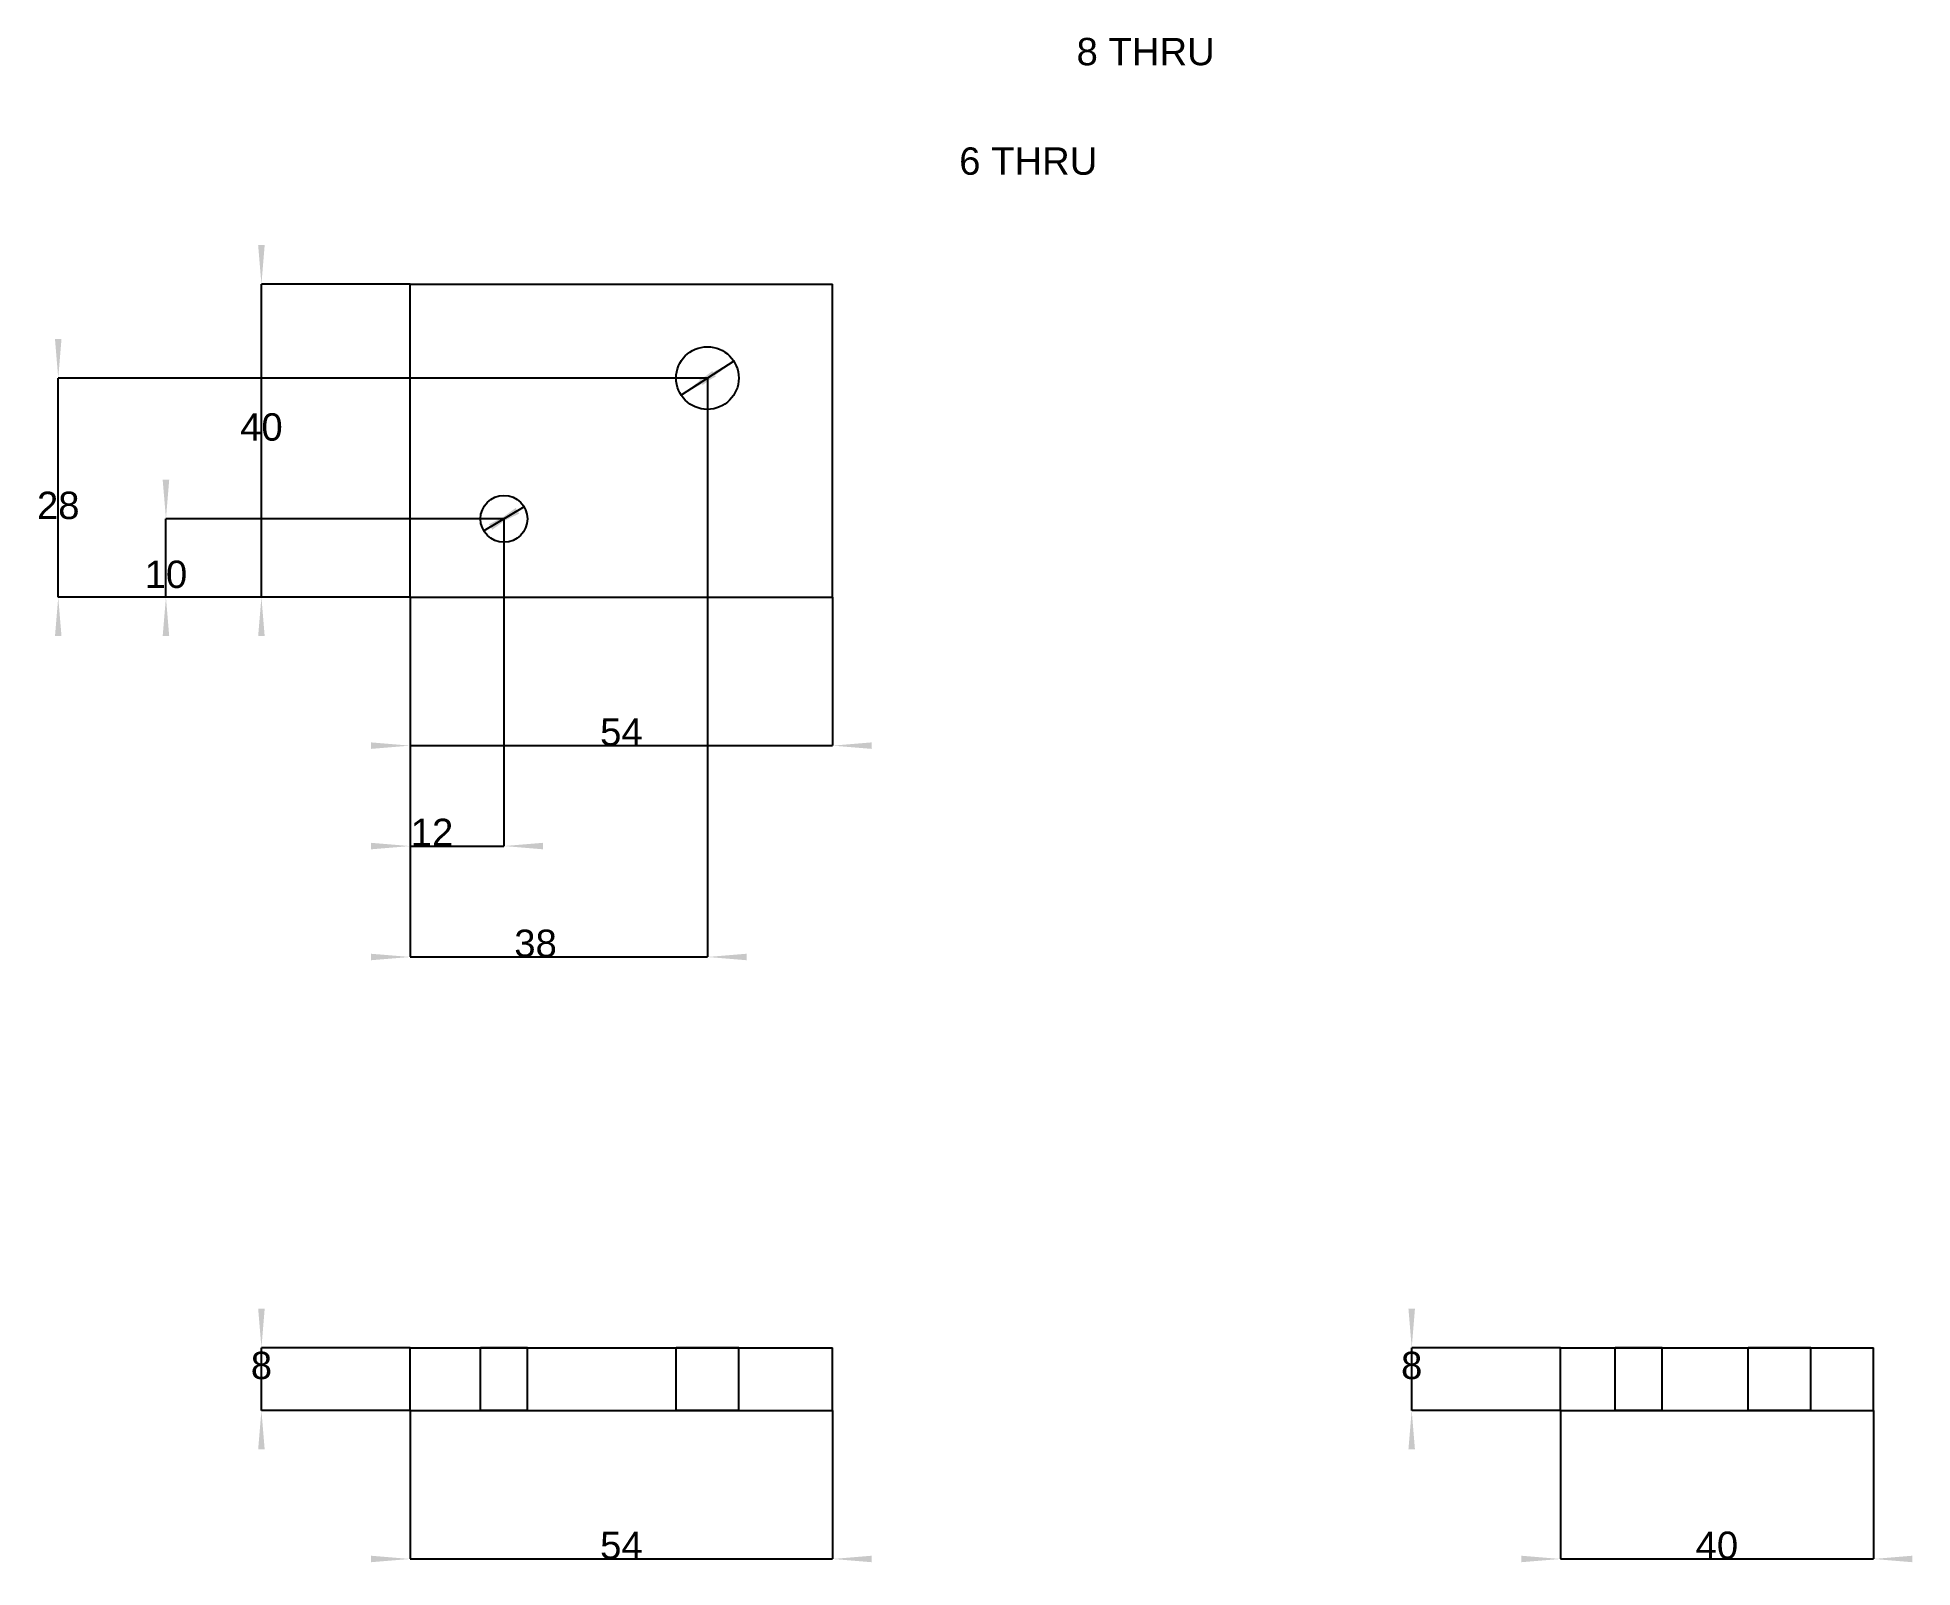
# Model space of a CAD drawing. Header units: millimetres. Extents: x 105 to 345, y 61 to 257.
import ezdxf
from ezdxf.enums import TextEntityAlignment as Align

# ---------------------------------------------------------------- set-up
doc = ezdxf.new("R2010")
doc.units = ezdxf.units.MM
doc.layers.get('0').update_dxf_attribs({"linetype": 'CONTINUOUS'})
for name, color, linetype in [('D', 7, 'CONTINUOUS'), ('D001', 7, 'CONTINUOUS'), ('D002', 7, 'CONTINUOUS'), ('D003', 7, 'CONTINUOUS'), ('D004', 7, 'CONTINUOUS'), ('D005', 7, 'CONTINUOUS'), ('D006', 7, 'CONTINUOUS'), ('D007', 7, 'CONTINUOUS'), ('D008', 7, 'CONTINUOUS'), ('D009', 7, 'CONTINUOUS'), ('D010', 7, 'CONTINUOUS'), ('D011', 7, 'CONTINUOUS'), ('Front', 7, 'CONTINUOUS'), ('Right', 7, 'CONTINUOUS'), ('Top', 7, 'CONTINUOUS')]:
    doc.layers.add(name, color=color, linetype=linetype)
doc.styles.get("Standard").update_dxf_attribs({"font": 'arial.ttf'})
doc.dimstyles.get("Standard").update_dxf_attribs({"dimscale": 0, "dimtxt": 2.5, "dimasz": 2.5, "dimexe": 1.25, "dimexo": 0.625, "dimtad": 1, "dimtxsty": 'STANDARD', "dimcen": 2.5, "dimazin": 3, "dimtfac": 1, "dimtmove": 0, "dimatfit": 3})

# ---------------------------------------------------------------- blocks, each defined once
blk = doc.blocks.new('*D')
at = {"color": 0}
for points in [[(148, 61.5833), (148, 62.4167), (153, 62)], [(212, 61.5833), (212, 62.4167), (207, 62)]]:
    blk.add_solid(points, dxfattribs=at)
at = {"layer": 'D'}
for p, q in [((153, 81), (153, 62)), ((207, 81), (207, 62)), ((153, 62), (207, 62))]:
    blk.add_line(p, q, dxfattribs=at)
blk.add_text('54', height=3.5, dxfattribs=at).set_placement((180, 62), align=Align.CENTER)
blk = doc.blocks.new('*D001')
at = {"color": 0}
for points in [[(133.583, 94), (134.417, 94), (134, 89)], [(133.583, 76), (134.417, 76), (134, 81)]]:
    blk.add_solid(points, dxfattribs=at)
at = {"layer": 'D001'}
for p, q in [((153, 89), (134, 89)), ((134, 81), (134, 89)), ((153, 81), (134, 81))]:
    blk.add_line(p, q, dxfattribs=at)
blk.add_text('8', height=3.5, dxfattribs=at).set_placement((134, 85), align=Align.CENTER)
blk = doc.blocks.new('*D002')
at = {"color": 0}
for points in [[(148, 165.583), (148, 166.417), (153, 166)], [(212, 165.583), (212, 166.417), (207, 166)]]:
    blk.add_solid(points, dxfattribs=at)
at = {"layer": 'D002'}
for p, q in [((153, 185), (153, 166)), ((207, 185), (207, 166)), ((153, 166), (207, 166))]:
    blk.add_line(p, q, dxfattribs=at)
blk.add_text('54', height=3.5, dxfattribs=at).set_placement((180, 166), align=Align.CENTER)
blk = doc.blocks.new('*D003')
at = {"color": 0}
for points in [[(133.583, 230), (134.417, 230), (134, 225)], [(133.583, 180), (134.417, 180), (134, 185)]]:
    blk.add_solid(points, dxfattribs=at)
at = {"layer": 'D003'}
for p, q in [((153, 225), (134, 225)), ((134, 185), (134, 225)), ((153, 185), (134, 185))]:
    blk.add_line(p, q, dxfattribs=at)
blk.add_text('40', height=3.5, dxfattribs=at).set_placement((134, 205), align=Align.CENTER)
blk = doc.blocks.new('*D004')
at = {"color": 0}
for points in [[(295, 61.5833), (295, 62.4167), (300, 62)], [(345, 61.5833), (345, 62.4167), (340, 62)]]:
    blk.add_solid(points, dxfattribs=at)
at = {"layer": 'D004'}
for p, q in [((300, 81), (300, 62)), ((340, 81), (340, 62)), ((300, 62), (340, 62))]:
    blk.add_line(p, q, dxfattribs=at)
blk.add_text('40', height=3.5, dxfattribs=at).set_placement((320, 62), align=Align.CENTER)
blk = doc.blocks.new('*D005')
at = {"color": 0}
for points in [[(280.583, 94), (281.417, 94), (281, 89)], [(280.583, 76), (281.417, 76), (281, 81)]]:
    blk.add_solid(points, dxfattribs=at)
at = {"layer": 'D005'}
for p, q in [((300, 89), (281, 89)), ((281, 81), (281, 89)), ((300, 81), (281, 81))]:
    blk.add_line(p, q, dxfattribs=at)
blk.add_text('8', height=3.5, dxfattribs=at).set_placement((281, 85), align=Align.CENTER)
blk = doc.blocks.new('*D006')
at = {"color": 0}
for points in [[(148, 152.742), (148, 153.576), (153, 153.159)], [(170, 152.742), (170, 153.576), (165, 153.159)]]:
    blk.add_solid(points, dxfattribs=at)
at = {"layer": 'D006'}
for p, q in [((165, 195), (165, 153.159)), ((153, 185), (153, 153.159)), ((153, 153.159), (165, 153.159))]:
    blk.add_line(p, q, dxfattribs=at)
blk.add_text('12', height=3.5, dxfattribs=at).set_placement((155.799, 153.159), align=Align.CENTER)
blk = doc.blocks.new('*D007')
at = {"color": 0}
for points in [[(121.382, 200), (122.216, 200), (121.799, 195)], [(121.382, 180), (122.216, 180), (121.799, 185)]]:
    blk.add_solid(points, dxfattribs=at)
at = {"layer": 'D007'}
for p, q in [((165, 195), (121.799, 195)), ((121.799, 185), (121.799, 195)), ((153, 185), (121.799, 185))]:
    blk.add_line(p, q, dxfattribs=at)
blk.add_text('10', height=3.5, dxfattribs=at).set_placement((121.799, 186.159), align=Align.CENTER)
blk = doc.blocks.new('*D008')
at = {"color": 0}
for points in [[(163.501, 193.611), (163.072, 194.325), (167.57, 196.547)], [(166.928, 195.675), (166.499, 196.389), (162.43, 193.453)]]:
    blk.add_solid(points, dxfattribs=at)
at = {"layer": 'D008'}
blk.add_line((167.57, 196.547), (162.43, 193.453), dxfattribs=at)
blk.add_text('6 THRU', height=3.5, dxfattribs=at).set_placement((232, 239), align=Align.CENTER)
blk = doc.blocks.new('*D009')
at = {"color": 0}
for points in [[(148, 138.558), (148, 139.391), (153, 138.975)], [(196, 138.558), (196, 139.391), (191, 138.975)]]:
    blk.add_solid(points, dxfattribs=at)
at = {"layer": 'D009'}
for p, q in [((191, 213), (191, 138.975)), ((153, 185), (153, 138.975)), ((153, 138.975), (191, 138.975))]:
    blk.add_line(p, q, dxfattribs=at)
blk.add_text('38', height=3.5, dxfattribs=at).set_placement((169.034, 138.975), align=Align.CENTER)
blk = doc.blocks.new('*D010')
at = {"color": 0}
for points in [[(107.617, 218), (108.451, 218), (108.034, 213)], [(107.617, 180), (108.451, 180), (108.034, 185)]]:
    blk.add_solid(points, dxfattribs=at)
at = {"layer": 'D010'}
for p, q in [((191, 213), (108.034, 213)), ((108.034, 185), (108.034, 213)), ((153, 185), (108.034, 185))]:
    blk.add_line(p, q, dxfattribs=at)
blk.add_text('28', height=3.5, dxfattribs=at).set_placement((108.034, 194.975), align=Align.CENTER)
blk = doc.blocks.new('*D011')
at = {"color": 0}
for points in [[(192.066, 213.194), (191.613, 213.893), (187.642, 210.826)], [(190.387, 212.107), (189.934, 212.806), (194.358, 215.174)]]:
    blk.add_solid(points, dxfattribs=at)
at = {"layer": 'D011'}
blk.add_line((194.358, 215.174), (187.642, 210.826), dxfattribs=at)
blk.add_text('8 THRU', height=3.5, dxfattribs=at).set_placement((247, 253), align=Align.CENTER)

msp = doc.modelspace()

# ---------------------------------------------------------------- linework, layer by layer
at = {"layer": 'Front'}
for p, q in [((153, 81), (153, 89)), ((153, 89), (207, 89)), ((153, 81), (153, 89)), ((153, 89), (207, 89)), ((162, 81), (162, 89)), ((168, 81), (168, 89)), ((187, 81), (187, 89)), ((195, 81), (195, 89)), ((207, 81), (207, 89)), ((207, 81), (207, 89)), ((153, 81), (207, 81)), ((153, 81), (207, 81))]:
    msp.add_line(p, q, dxfattribs=at)
for points in [[(168, 89), (167.925, 89), (167.703, 89), (167.345, 89), (166.87, 89), (166.302, 89), (165.668, 89), (165, 89), (164.332, 89), (163.698, 89), (163.13, 89), (162.655, 89), (162.297, 89), (162.075, 89), (162, 89)], [(162, 89), (162.075, 89), (162.297, 89), (162.655, 89), (163.13, 89), (163.698, 89), (164.332, 89), (165, 89), (165.668, 89), (166.302, 89), (166.87, 89), (167.345, 89), (167.703, 89), (167.925, 89), (168, 89)], [(195, 89), (194.9, 89), (194.604, 89), (194.127, 89), (193.494, 89), (192.736, 89), (191.89, 89), (191, 89), (190.11, 89), (189.264, 89), (188.506, 89), (187.873, 89), (187.396, 89), (187.1, 89), (187, 89)], [(187, 89), (187.1, 89), (187.396, 89), (187.873, 89), (188.506, 89), (189.264, 89), (190.11, 89), (191, 89), (191.89, 89), (192.736, 89), (193.494, 89), (194.127, 89), (194.604, 89), (194.9, 89), (195, 89)], [(168, 81), (167.925, 81), (167.703, 81), (167.345, 81), (166.87, 81), (166.302, 81), (165.668, 81), (165, 81), (164.332, 81), (163.698, 81), (163.13, 81), (162.655, 81), (162.297, 81), (162.075, 81), (162, 81)], [(162, 81), (162.075, 81), (162.297, 81), (162.655, 81), (163.13, 81), (163.698, 81), (164.332, 81), (165, 81), (165.668, 81), (166.302, 81), (166.87, 81), (167.345, 81), (167.703, 81), (167.925, 81), (168, 81)], [(195, 81), (194.9, 81), (194.604, 81), (194.127, 81), (193.494, 81), (192.736, 81), (191.89, 81), (191, 81), (190.11, 81), (189.264, 81), (188.506, 81), (187.873, 81), (187.396, 81), (187.1, 81), (187, 81)], [(187, 81), (187.1, 81), (187.396, 81), (187.873, 81), (188.506, 81), (189.264, 81), (190.11, 81), (191, 81), (191.89, 81), (192.736, 81), (193.494, 81), (194.127, 81), (194.604, 81), (194.9, 81), (195, 81)]]:
    msp.add_open_spline(points, degree=1, dxfattribs=at)
at = {"layer": 'Right'}
for p, q in [((300, 81), (300, 89)), ((300, 89), (340, 89)), ((300, 81), (300, 89)), ((300, 89), (340, 89)), ((307, 81), (307, 89)), ((313, 81), (313, 89)), ((324, 81), (324, 89)), ((332, 81), (332, 89)), ((340, 81), (340, 89)), ((340, 81), (340, 89)), ((300, 81), (340, 81)), ((300, 81), (340, 81))]:
    msp.add_line(p, q, dxfattribs=at)
for points in [[(313, 89), (312.925, 89), (312.703, 89), (312.345, 89), (311.87, 89), (311.302, 89), (310.668, 89), (310, 89), (309.332, 89), (308.698, 89), (308.13, 89), (307.655, 89), (307.297, 89), (307.075, 89), (307, 89)], [(310, 89), (310.336, 89), (310.668, 89), (310.991, 89), (311.302, 89), (311.596, 89), (311.87, 89), (312.121, 89), (312.345, 89), (312.54, 89), (312.703, 89), (312.832, 89), (312.925, 89), (312.981, 89), (313, 89)], [(332, 89), (331.9, 89), (331.604, 89), (331.127, 89), (330.494, 89), (329.736, 89), (328.89, 89), (328, 89), (327.11, 89), (326.264, 89), (325.506, 89), (324.873, 89), (324.396, 89), (324.1, 89), (324, 89)], [(328, 89), (328.448, 89), (328.89, 89), (329.321, 89), (329.736, 89), (330.128, 89), (330.494, 89), (330.828, 89), (331.127, 89), (331.387, 89), (331.604, 89), (331.776, 89), (331.9, 89), (331.975, 89), (332, 89)], [(313, 81), (312.925, 81), (312.703, 81), (312.345, 81), (311.87, 81), (311.302, 81), (310.668, 81), (310, 81), (309.332, 81), (308.698, 81), (308.13, 81), (307.655, 81), (307.297, 81), (307.075, 81), (307, 81)], [(310, 81), (310.336, 81), (310.668, 81), (310.991, 81), (311.302, 81), (311.596, 81), (311.87, 81), (312.121, 81), (312.345, 81), (312.54, 81), (312.703, 81), (312.832, 81), (312.925, 81), (312.981, 81), (313, 81)], [(332, 81), (331.9, 81), (331.604, 81), (331.127, 81), (330.494, 81), (329.736, 81), (328.89, 81), (328, 81), (327.11, 81), (326.264, 81), (325.506, 81), (324.873, 81), (324.396, 81), (324.1, 81), (324, 81)], [(328, 81), (328.448, 81), (328.89, 81), (329.321, 81), (329.736, 81), (330.128, 81), (330.494, 81), (330.828, 81), (331.127, 81), (331.387, 81), (331.604, 81), (331.776, 81), (331.9, 81), (331.975, 81), (332, 81)]]:
    msp.add_open_spline(points, degree=1, dxfattribs=at)
for points in [[(307, 89), (307.009, 89), (307.019, 89), (307.047, 89), (307.075, 89), (307.122, 89), (307.168, 89), (307.233, 89), (307.297, 89), (307.378, 89), (307.46, 89), (307.557, 89), (307.655, 89), (307.767, 89), (307.879, 89), (308.004, 89), (308.13, 89), (308.267, 89), (308.404, 89), (308.551, 89), (308.698, 89), (308.854, 89), (309.009, 89), (309.171, 89), (309.332, 89), (309.663, 89), (310, 89)], [(324, 89), (324.013, 89), (324.025, 89), (324.063, 89), (324.1, 89), (324.162, 89), (324.224, 89), (324.31, 89), (324.396, 89), (324.505, 89), (324.613, 89), (324.743, 89), (324.873, 89), (325.022, 89), (325.172, 89), (325.339, 89), (325.506, 89), (325.689, 89), (325.872, 89), (326.068, 89), (326.264, 89), (326.472, 89), (326.679, 89), (326.894, 89), (327.11, 89), (327.551, 89), (328, 89)], [(307, 81), (307.009, 81), (307.019, 81), (307.047, 81), (307.075, 81), (307.122, 81), (307.168, 81), (307.233, 81), (307.297, 81), (307.378, 81), (307.46, 81), (307.557, 81), (307.655, 81), (307.767, 81), (307.879, 81), (308.004, 81), (308.13, 81), (308.267, 81), (308.404, 81), (308.551, 81), (308.698, 81), (308.854, 81), (309.009, 81), (309.171, 81), (309.332, 81), (309.663, 81), (310, 81)], [(324, 81), (324.013, 81), (324.025, 81), (324.063, 81), (324.1, 81), (324.162, 81), (324.224, 81), (324.31, 81), (324.396, 81), (324.505, 81), (324.613, 81), (324.743, 81), (324.873, 81), (325.022, 81), (325.172, 81), (325.339, 81), (325.506, 81), (325.689, 81), (325.872, 81), (326.068, 81), (326.264, 81), (326.472, 81), (326.679, 81), (326.894, 81), (327.11, 81), (327.551, 81), (328, 81)]]:
    msp.add_open_spline(points, degree=2, knots=[4.712389, 4.712389, 4.712389, 4.8245887, 4.8245887, 4.9367885, 4.9367885, 5.0489882, 5.0489882, 5.1611879, 5.1611879, 5.2733877, 5.2733877, 5.3855874, 5.3855874, 5.4977871, 5.4977871, 5.6099869, 5.6099869, 5.7221866, 5.7221866, 5.8343864, 5.8343864, 5.9465861, 5.9465861, 6.0587858, 6.0587858, 6.2831853, 6.2831853, 6.2831853], dxfattribs=at)
at = {"layer": 'Top'}
for p, q in [((153, 185), (153, 225)), ((153, 225), (207, 225)), ((153, 185), (153, 225)), ((153, 225), (207, 225)), ((207, 185), (207, 225)), ((207, 185), (207, 225)), ((153, 185), (207, 185)), ((153, 185), (207, 185))]:
    msp.add_line(p, q, dxfattribs=at)
for centre, radius in [((191, 213), 4), ((191, 213), 4), ((165, 195), 3), ((165, 195), 3)]:
    msp.add_circle(centre, radius, dxfattribs=at)

# ---------------------------------------------------------------- dimensions: what is measured, and where the dimension line sits
at = {"layer": 'D'}
dim = msp.add_linear_dim(base=(180, 62), p1=(153, 81), p2=(207, 81), text='54', dimstyle='STANDARD', dxfattribs=at)
dim.commit()
dim.dimension.update_dxf_attribs({"geometry": '*D', "text_midpoint": (180, 67)})
at = {"layer": 'D001'}
dim = msp.add_linear_dim(base=(134, 85), p1=(153, 81), p2=(153, 89), angle=90, text='8', dimstyle='STANDARD', dxfattribs=at)
dim.commit()
dim.dimension.update_dxf_attribs({"geometry": '*D001', "text_midpoint": (139, 85)})
at = {"layer": 'D002'}
dim = msp.add_linear_dim(base=(180, 166), p1=(153, 185), p2=(207, 185), text='54', dimstyle='STANDARD', dxfattribs=at)
dim.commit()
dim.dimension.update_dxf_attribs({"geometry": '*D002', "text_midpoint": (180, 171)})
at = {"layer": 'D003'}
dim = msp.add_linear_dim(base=(134, 205), p1=(153, 185), p2=(153, 225), angle=90, text='40', dimstyle='STANDARD', dxfattribs=at)
dim.commit()
dim.dimension.update_dxf_attribs({"geometry": '*D003', "text_midpoint": (139, 205)})
at = {"layer": 'D004'}
dim = msp.add_linear_dim(base=(320, 62), p1=(300, 81), p2=(340, 81), text='40', dimstyle='STANDARD', dxfattribs=at)
dim.commit()
dim.dimension.update_dxf_attribs({"geometry": '*D004', "text_midpoint": (320, 67)})
at = {"layer": 'D005'}
dim = msp.add_linear_dim(base=(281, 85), p1=(300, 81), p2=(300, 89), angle=90, text='8', dimstyle='STANDARD', dxfattribs=at)
dim.commit()
dim.dimension.update_dxf_attribs({"geometry": '*D005', "text_midpoint": (286, 85)})
at = {"layer": 'D006'}
dim = msp.add_linear_dim(base=(155.799, 153.159), p1=(153, 185), p2=(165, 195), text='12', dimstyle='STANDARD', dxfattribs=at)
dim.commit()
dim.dimension.update_dxf_attribs({"geometry": '*D006', "text_midpoint": (159, 157)})
at = {"layer": 'D007'}
dim = msp.add_linear_dim(base=(121.799, 186.159), p1=(153, 185), p2=(165, 195), angle=90, text='10', dimstyle='STANDARD', dxfattribs=at)
dim.commit()
dim.dimension.update_dxf_attribs({"geometry": '*D007', "text_midpoint": (125, 190)})
at = {"layer": 'D008'}
dim = msp.add_diameter_dim_2p(p1=(167.57, 196.547), p2=(162.43, 193.453), text='6 THRU', dimstyle='STANDARD', dxfattribs=at)
dim.commit()
dim.dimension.update_dxf_attribs({"geometry": '*D008', "text_midpoint": (232, 239)})
at = {"layer": 'D009'}
dim = msp.add_linear_dim(base=(169.034, 138.975), p1=(153, 185), p2=(191, 213), text='38', dimstyle='STANDARD', dxfattribs=at)
dim.commit()
dim.dimension.update_dxf_attribs({"geometry": '*D009', "text_midpoint": (172, 143)})
at = {"layer": 'D010'}
dim = msp.add_linear_dim(base=(108.034, 194.975), p1=(153, 185), p2=(191, 213), angle=90, text='28', dimstyle='STANDARD', dxfattribs=at)
dim.commit()
dim.dimension.update_dxf_attribs({"geometry": '*D010', "text_midpoint": (111, 199)})
at = {"layer": 'D011'}
dim = msp.add_diameter_dim_2p(p1=(194.358, 215.174), p2=(187.642, 210.826), text='8 THRU', dimstyle='STANDARD', dxfattribs=at)
dim.commit()
dim.dimension.update_dxf_attribs({"geometry": '*D011', "text_midpoint": (247, 253)})

doc.saveas('drawing.dxf')
